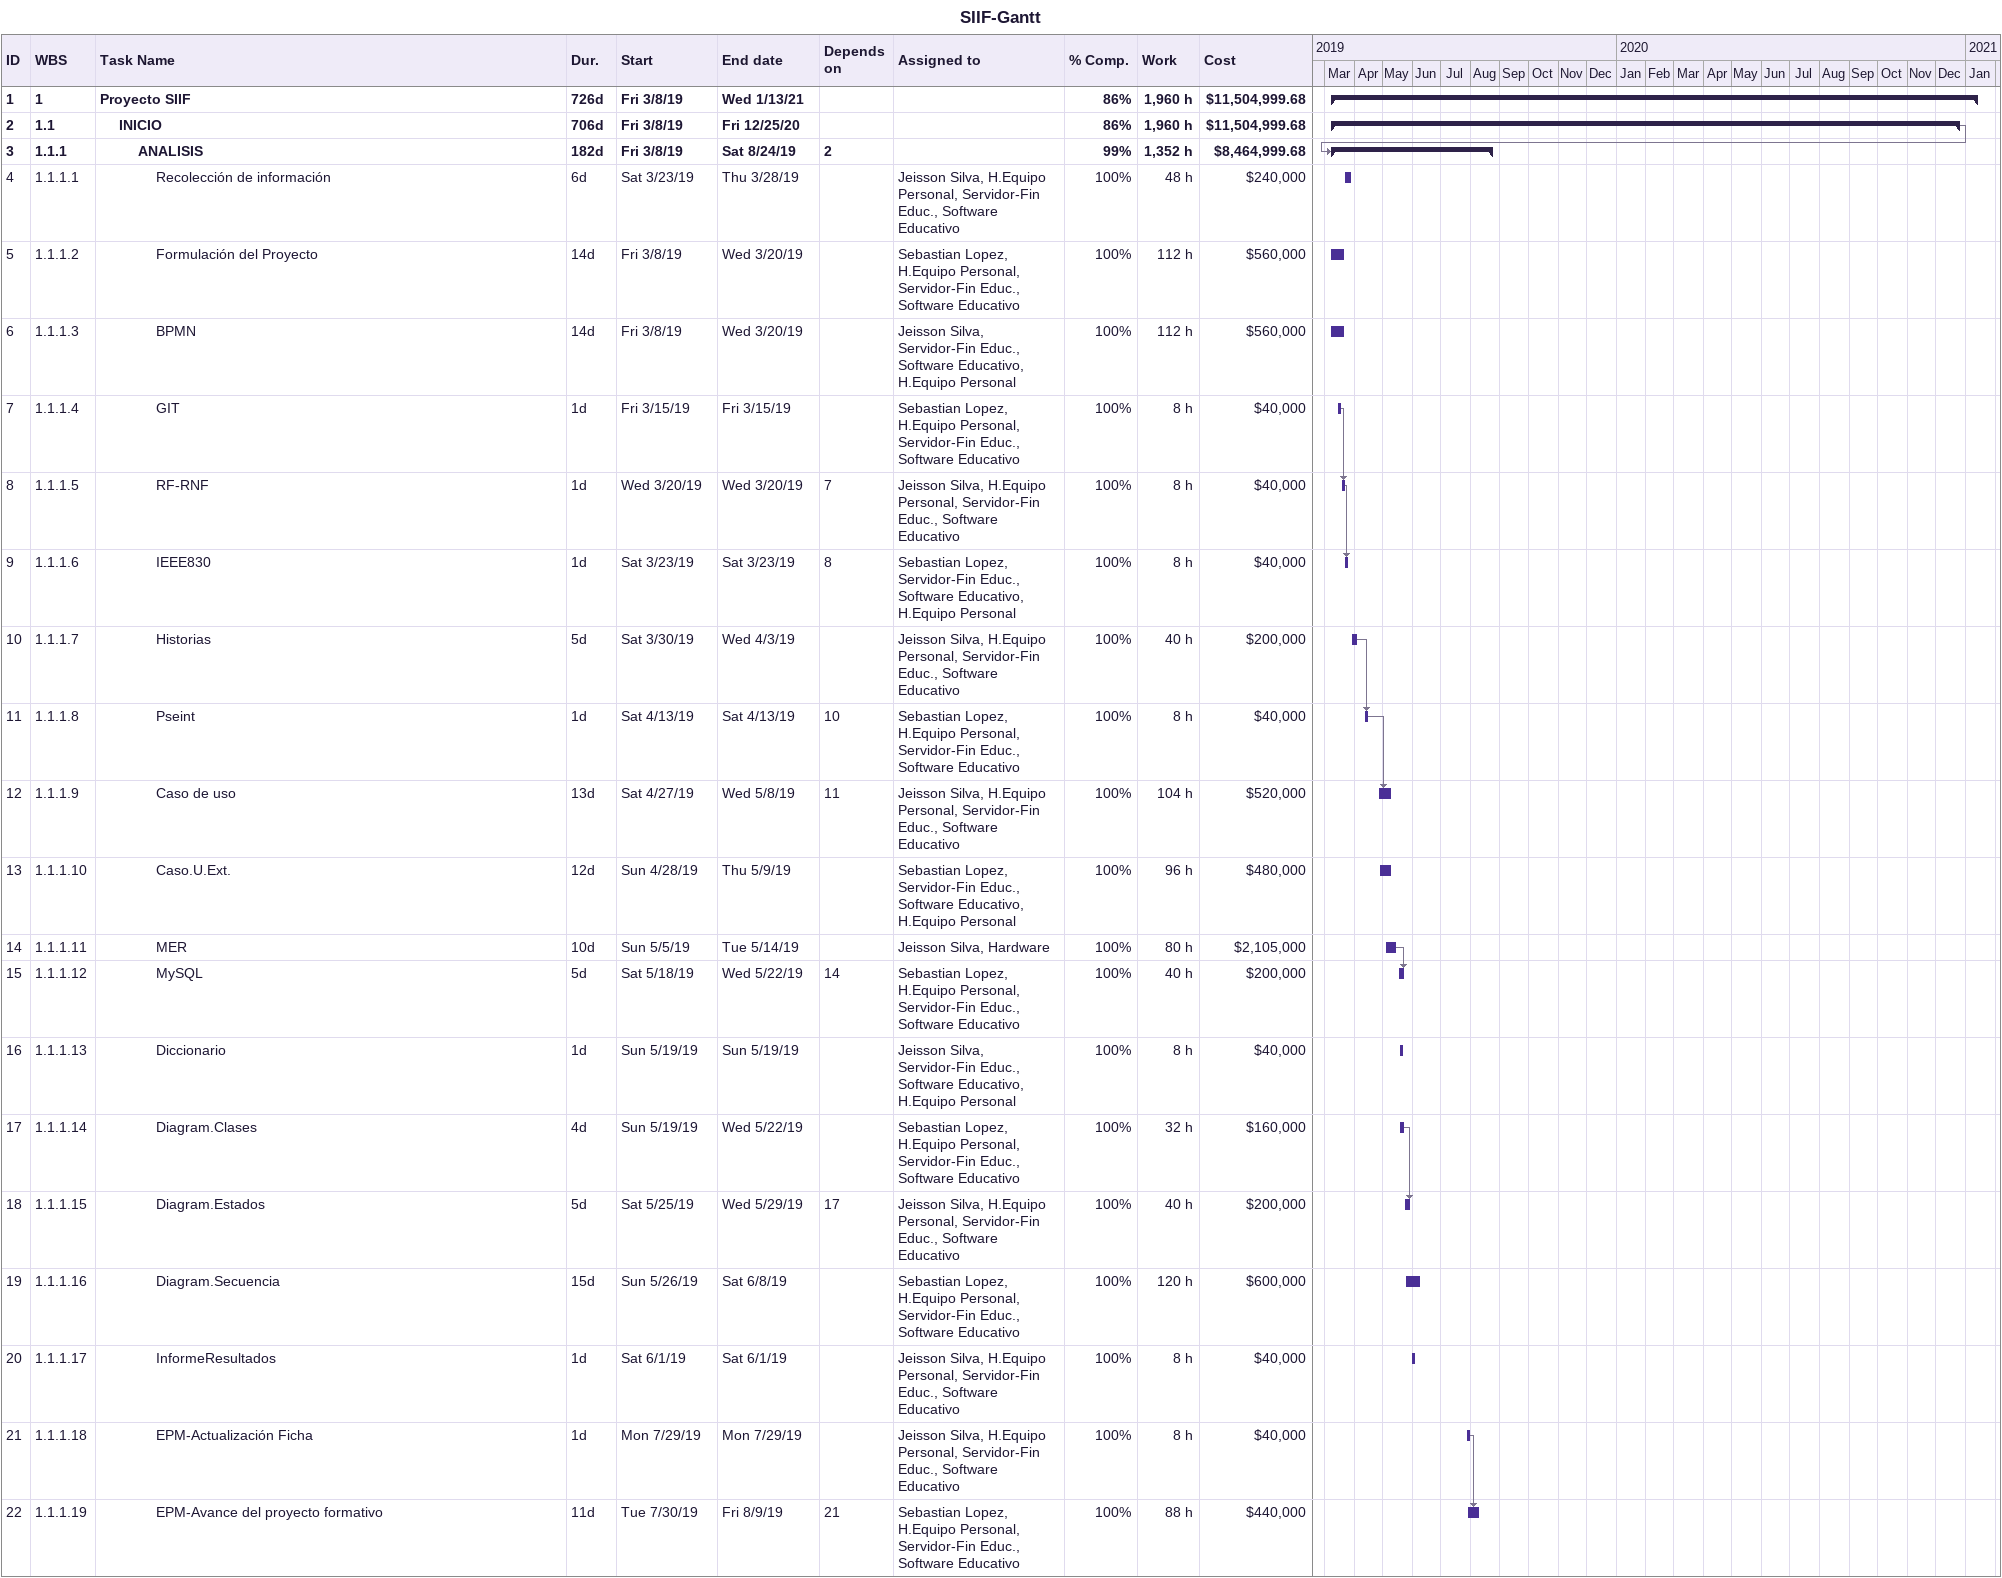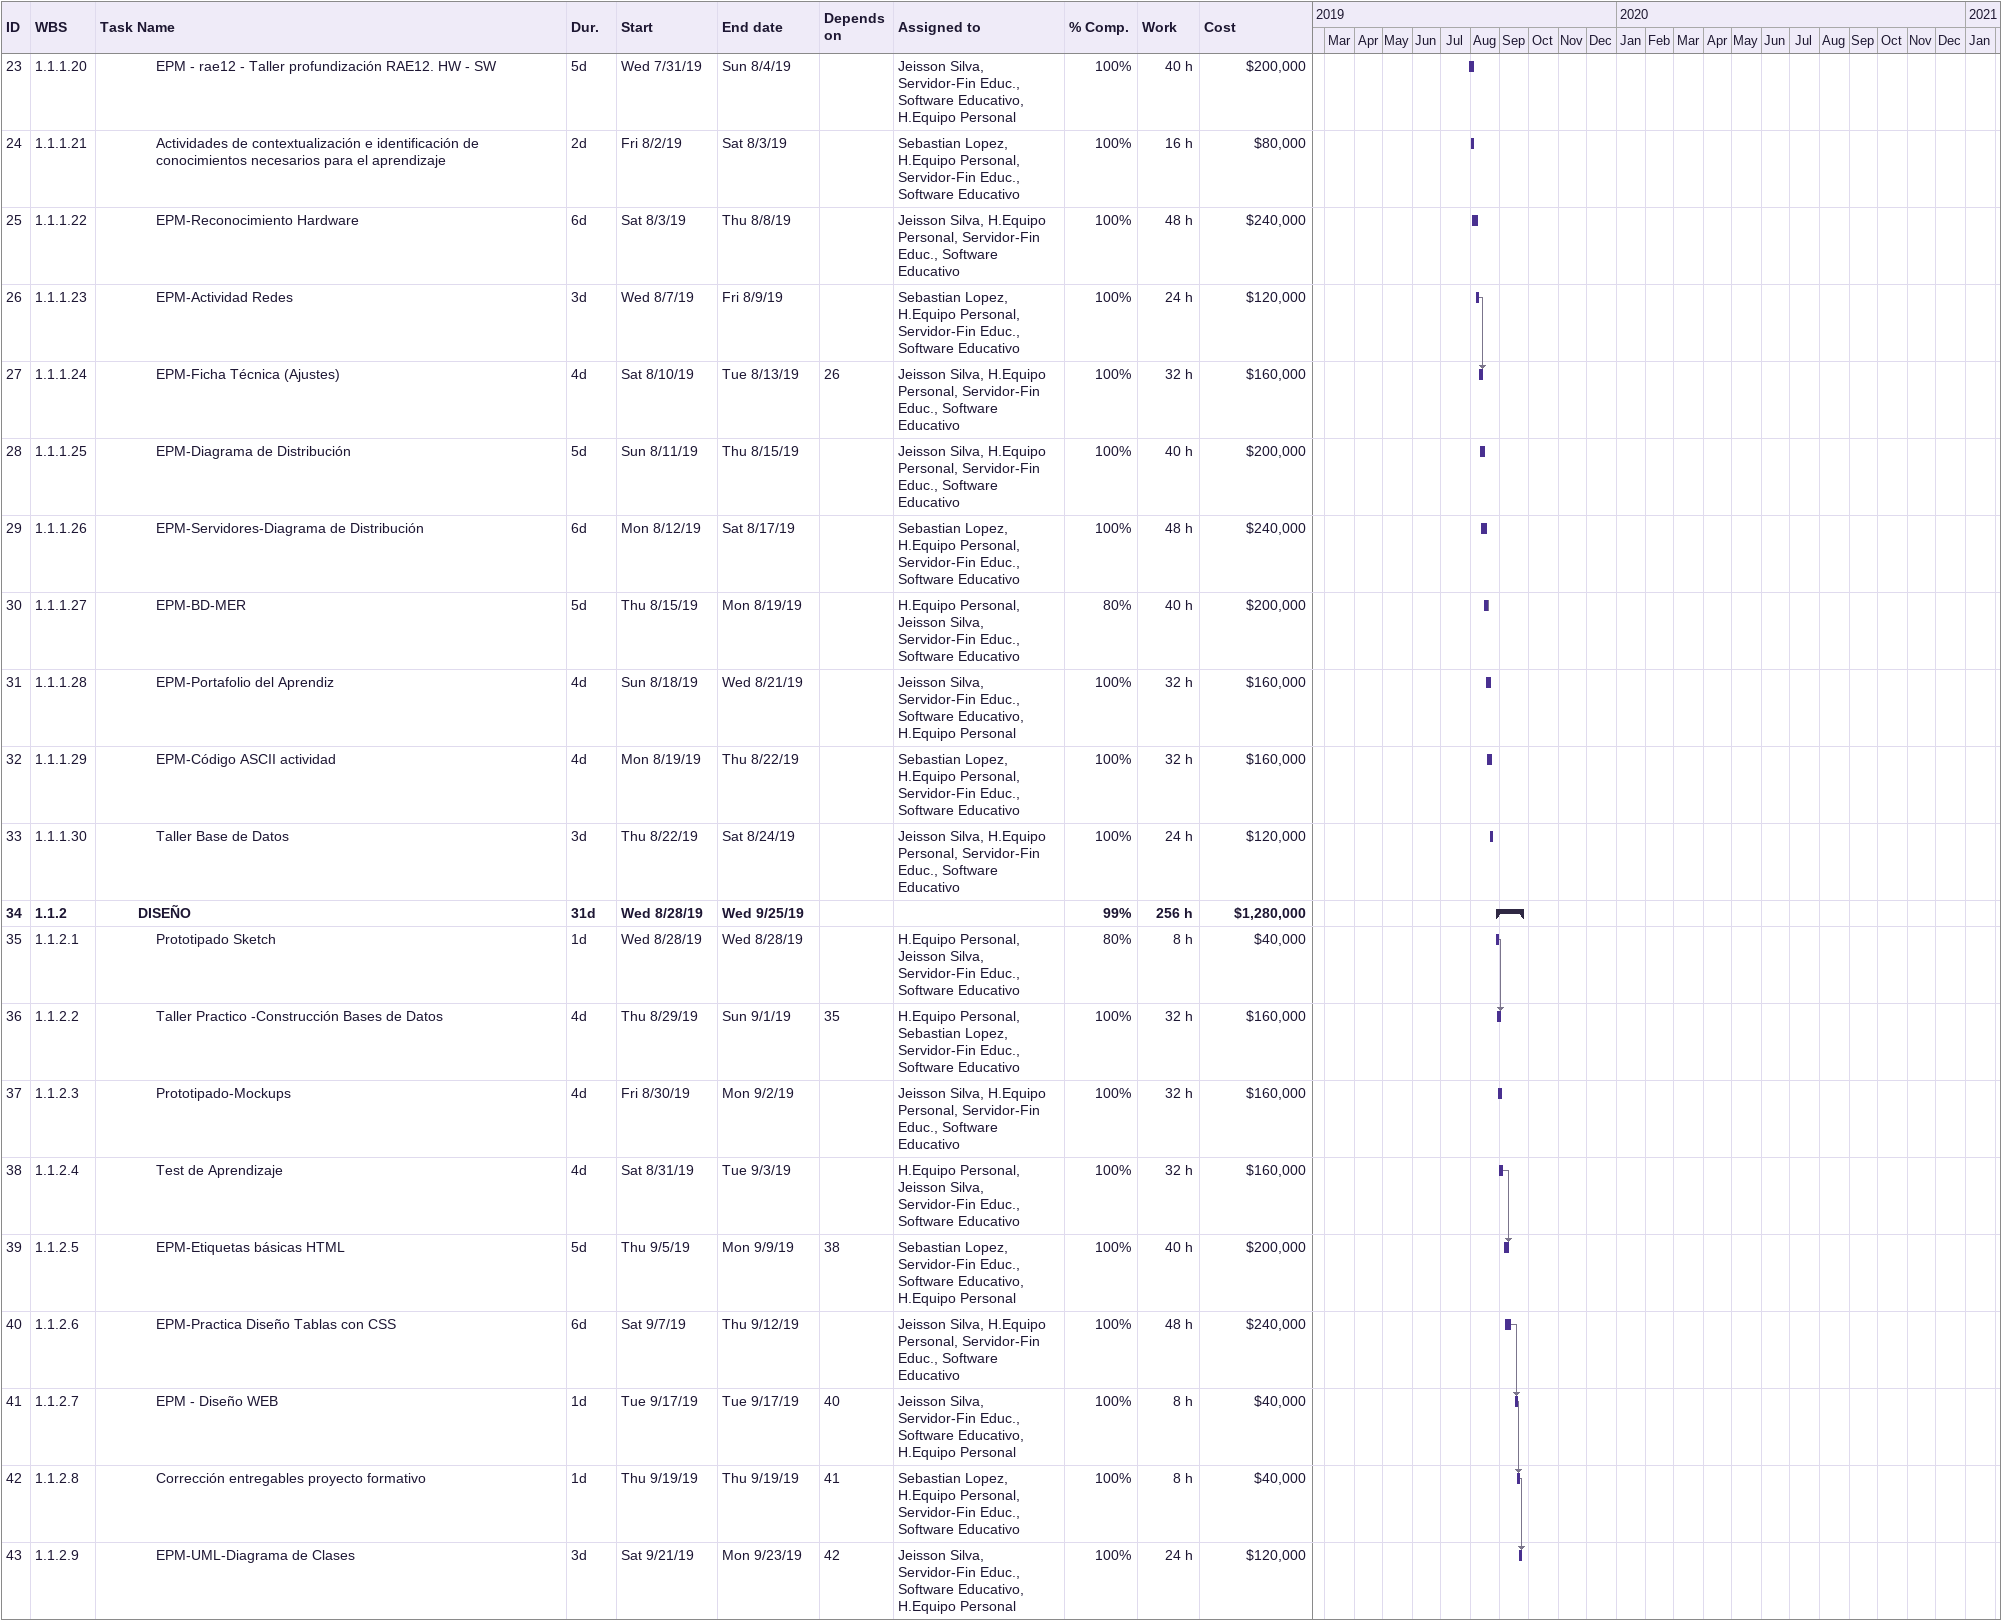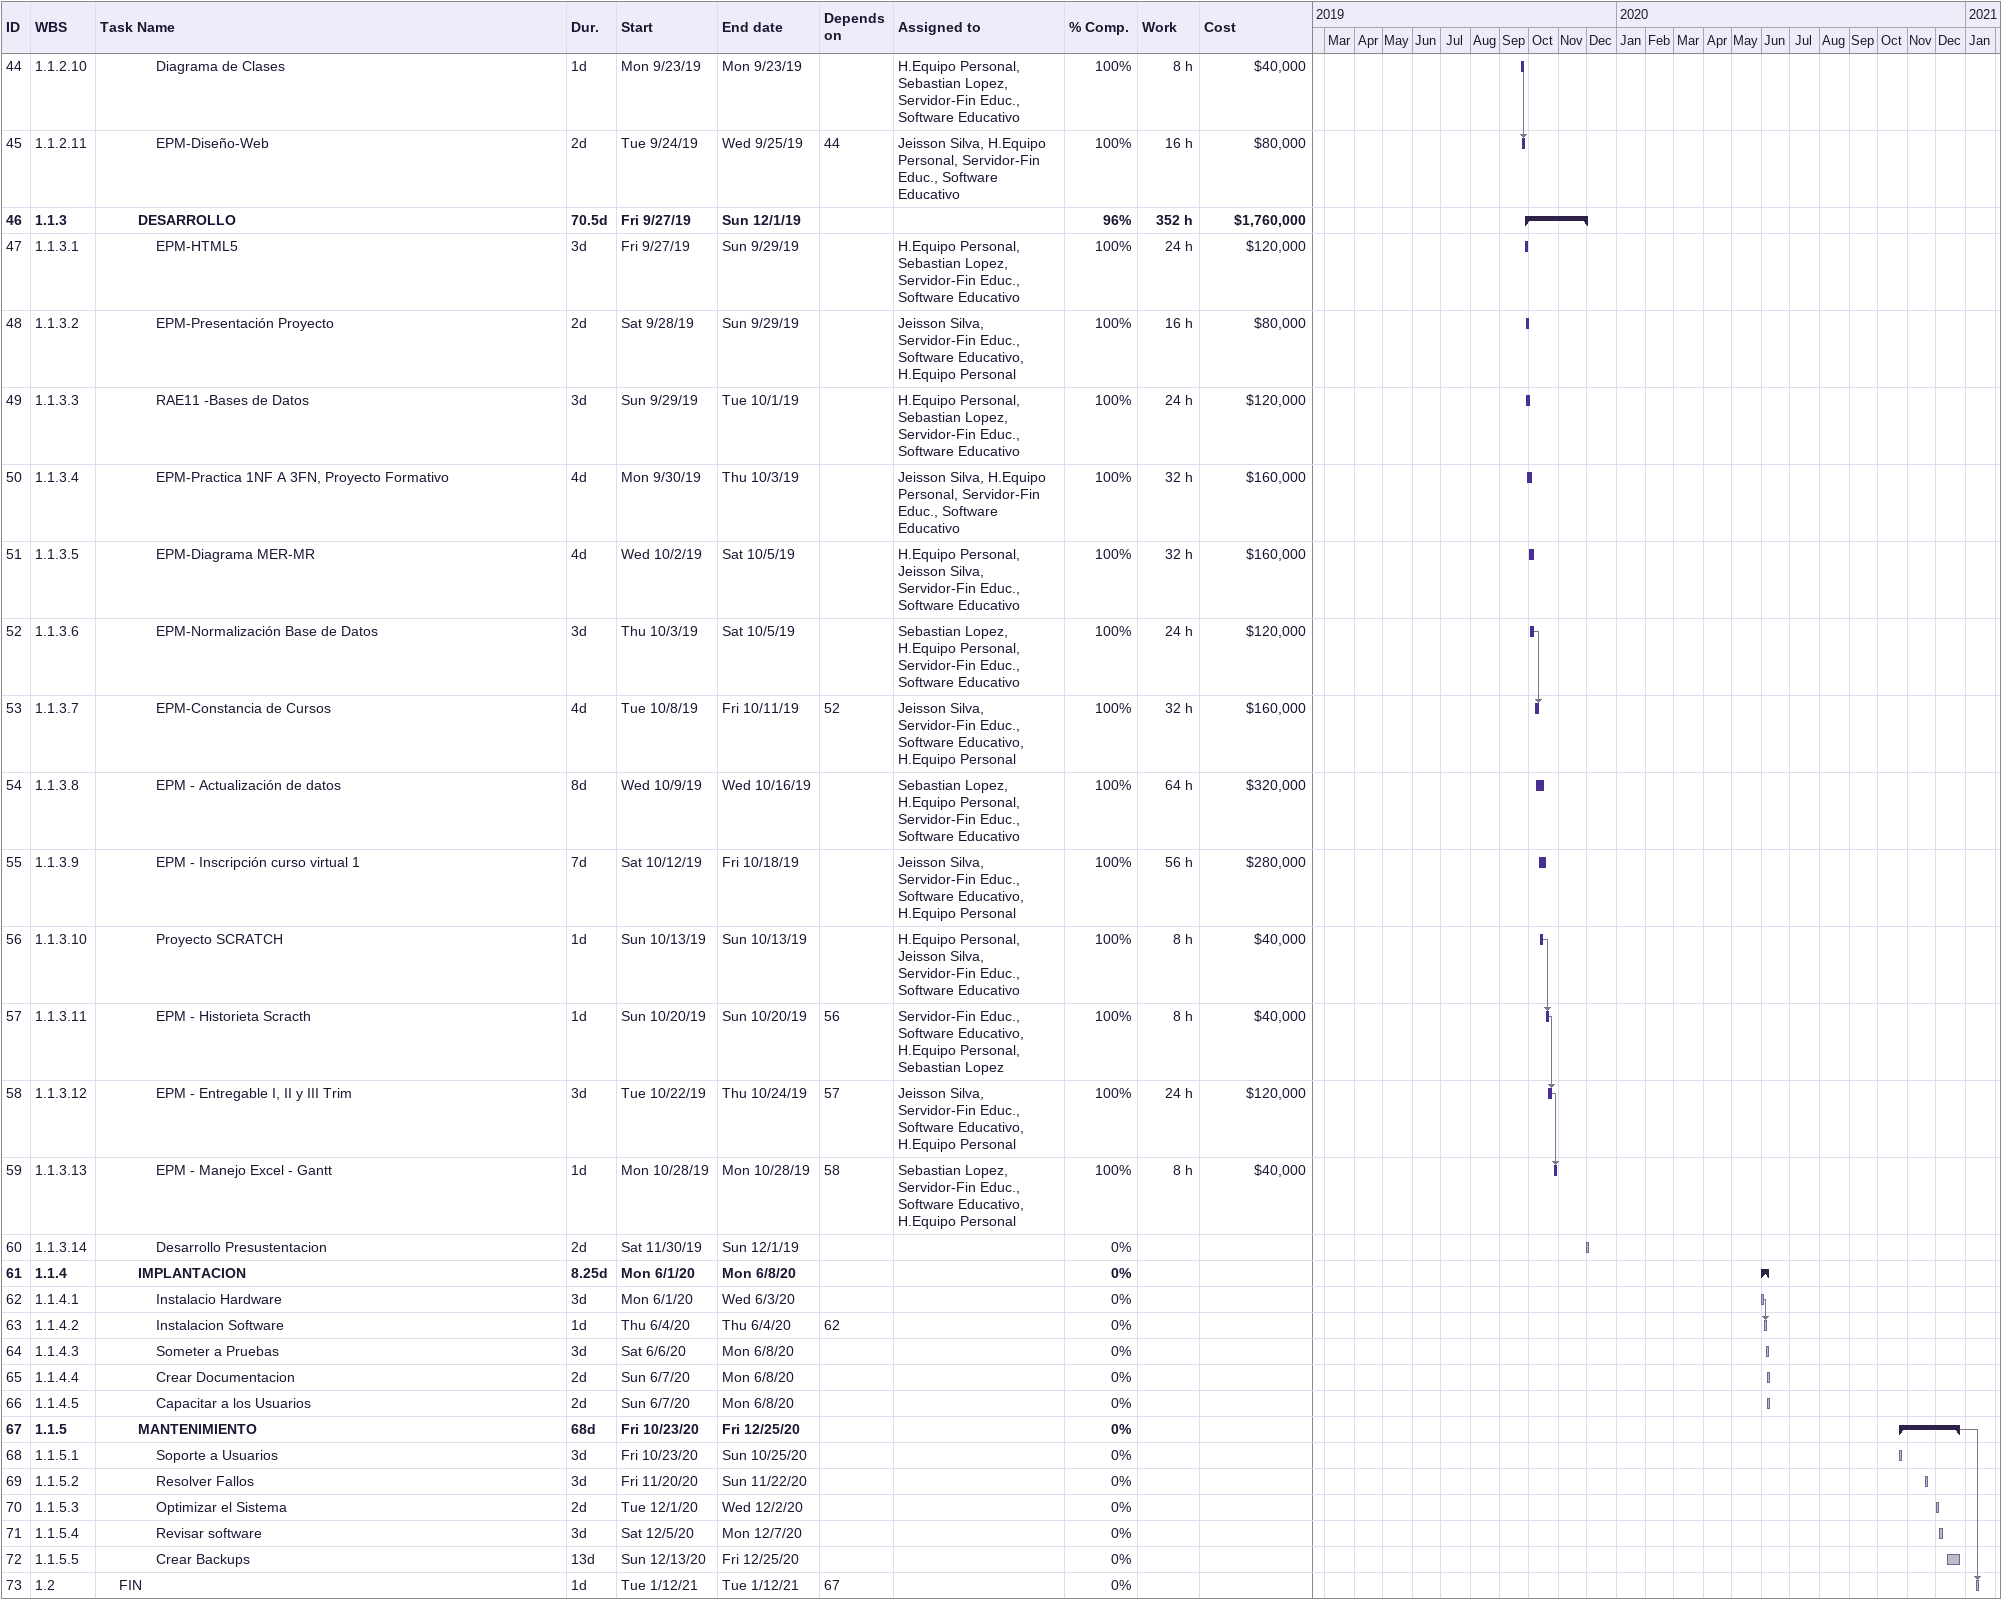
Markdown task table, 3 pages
SIIF-Gantt

| ID | WBS | Task | Duration | Start | Finish | Predecessors | Resources | % complete | Work (h) | Cost ($) |
|---|---|---|---|---|---|---|---|---|---|---|
| 1 | 1 | **Proyecto SIIF** | 726d | 2019-03-08 | 2021-01-13 |  |  | 86 | 1960 | 11504999.68 |
| 2 | 1.1 | **INICIO** | 706d | 2019-03-08 | 2020-12-25 |  |  | 86 | 1960 | 11504999.68 |
| 3 | 1.1.1 | **ANALISIS** | 182d | 2019-03-08 | 2019-08-24 | 2 |  | 99 | 1352 | 8464999.68 |
| 4 | 1.1.1.1 | Recolección de información | 6d | 2019-03-23 | 2019-03-28 |  | Jeisson Silva, H.Equipo Personal, Servidor-Fin Educ., Software Educativo | 100 | 48 | 240000 |
| 5 | 1.1.1.2 | Formulación del Proyecto | 14d | 2019-03-08 | 2019-03-20 |  | Sebastian Lopez, H.Equipo Personal, Servidor-Fin Educ., Software Educativo | 100 | 112 | 560000 |
| 6 | 1.1.1.3 | BPMN | 14d | 2019-03-08 | 2019-03-20 |  | Jeisson Silva, Servidor-Fin Educ., Software Educativo, H.Equipo Personal | 100 | 112 | 560000 |
| 7 | 1.1.1.4 | GIT | 1d | 2019-03-15 | 2019-03-15 |  | Sebastian Lopez, H.Equipo Personal, Servidor-Fin Educ., Software Educativo | 100 | 8 | 40000 |
| 8 | 1.1.1.5 | RF-RNF | 1d | 2019-03-20 | 2019-03-20 | 7 | Jeisson Silva, H.Equipo Personal, Servidor-Fin Educ., Software Educativo | 100 | 8 | 40000 |
| 9 | 1.1.1.6 | IEEE830 | 1d | 2019-03-23 | 2019-03-23 | 8 | Sebastian Lopez, Servidor-Fin Educ., Software Educativo, H.Equipo Personal | 100 | 8 | 40000 |
| 10 | 1.1.1.7 | Historias | 5d | 2019-03-30 | 2019-04-03 |  | Jeisson Silva, H.Equipo Personal, Servidor-Fin Educ., Software Educativo | 100 | 40 | 200000 |
| 11 | 1.1.1.8 | Pseint | 1d | 2019-04-13 | 2019-04-13 | 10 | Sebastian Lopez, H.Equipo Personal, Servidor-Fin Educ., Software Educativo | 100 | 8 | 40000 |
| 12 | 1.1.1.9 | Caso de uso | 13d | 2019-04-27 | 2019-05-08 | 11 | Jeisson Silva, H.Equipo Personal, Servidor-Fin Educ., Software Educativo | 100 | 104 | 520000 |
| 13 | 1.1.1.10 | Caso.U.Ext. | 12d | 2019-04-28 | 2019-05-09 |  | Sebastian Lopez, Servidor-Fin Educ., Software Educativo, H.Equipo Personal | 100 | 96 | 480000 |
| 14 | 1.1.1.11 | MER | 10d | 2019-05-05 | 2019-05-14 |  | Jeisson Silva, Hardware | 100 | 80 | 2105000 |
| 15 | 1.1.1.12 | MySQL | 5d | 2019-05-18 | 2019-05-22 | 14 | Sebastian Lopez, H.Equipo Personal, Servidor-Fin Educ., Software Educativo | 100 | 40 | 200000 |
| 16 | 1.1.1.13 | Diccionario | 1d | 2019-05-19 | 2019-05-19 |  | Jeisson Silva, Servidor-Fin Educ., Software Educativo, H.Equipo Personal | 100 | 8 | 40000 |
| 17 | 1.1.1.14 | Diagram.Clases | 4d | 2019-05-19 | 2019-05-22 |  | Sebastian Lopez, H.Equipo Personal, Servidor-Fin Educ., Software Educativo | 100 | 32 | 160000 |
| 18 | 1.1.1.15 | Diagram.Estados | 5d | 2019-05-25 | 2019-05-29 | 17 | Jeisson Silva, H.Equipo Personal, Servidor-Fin Educ., Software Educativo | 100 | 40 | 200000 |
| 19 | 1.1.1.16 | Diagram.Secuencia | 15d | 2019-05-26 | 2019-06-08 |  | Sebastian Lopez, H.Equipo Personal, Servidor-Fin Educ., Software Educativo | 100 | 120 | 600000 |
| 20 | 1.1.1.17 | InformeResultados | 1d | 2019-06-01 | 2019-06-01 |  | Jeisson Silva, H.Equipo Personal, Servidor-Fin Educ., Software Educativo | 100 | 8 | 40000 |
| 21 | 1.1.1.18 | EPM-Actualización Ficha | 1d | 2019-07-29 | 2019-07-29 |  | Jeisson Silva, H.Equipo Personal, Servidor-Fin Educ., Software Educativo | 100 | 8 | 40000 |
| 22 | 1.1.1.19 | EPM-Avance del proyecto formativo | 11d | 2019-07-30 | 2019-08-09 | 21 | Sebastian Lopez, H.Equipo Personal, Servidor-Fin Educ., Software Educativo | 100 | 88 | 440000 |
| 23 | 1.1.1.20 | EPM - rae12 - Taller profundización RAE12. HW - SW | 5d | 2019-07-31 | 2019-08-04 |  | Jeisson Silva, Servidor-Fin Educ., Software Educativo, H.Equipo Personal | 100 | 40 | 200000 |
| 24 | 1.1.1.21 | Actividades de contextualización e identificación de conocimientos necesarios para el aprendizaje | 2d | 2019-08-02 | 2019-08-03 |  | Sebastian Lopez, H.Equipo Personal, Servidor-Fin Educ., Software Educativo | 100 | 16 | 80000 |
| 25 | 1.1.1.22 | EPM-Reconocimiento Hardware | 6d | 2019-08-03 | 2019-08-08 |  | Jeisson Silva, H.Equipo Personal, Servidor-Fin Educ., Software Educativo | 100 | 48 | 240000 |
| 26 | 1.1.1.23 | EPM-Actividad Redes | 3d | 2019-08-07 | 2019-08-09 |  | Sebastian Lopez, H.Equipo Personal, Servidor-Fin Educ., Software Educativo | 100 | 24 | 120000 |
| 27 | 1.1.1.24 | EPM-Ficha Técnica (Ajustes) | 4d | 2019-08-10 | 2019-08-13 | 26 | Jeisson Silva, H.Equipo Personal, Servidor-Fin Educ., Software Educativo | 100 | 32 | 160000 |
| 28 | 1.1.1.25 | EPM-Diagrama de Distribución | 5d | 2019-08-11 | 2019-08-15 |  | Jeisson Silva, H.Equipo Personal, Servidor-Fin Educ., Software Educativo | 100 | 40 | 200000 |
| 29 | 1.1.1.26 | EPM-Servidores-Diagrama de Distribución | 6d | 2019-08-12 | 2019-08-17 |  | Sebastian Lopez, H.Equipo Personal, Servidor-Fin Educ., Software Educativo | 100 | 48 | 240000 |
| 30 | 1.1.1.27 | EPM-BD-MER | 5d | 2019-08-15 | 2019-08-19 |  | H.Equipo Personal, Jeisson Silva, Servidor-Fin Educ., Software Educativo | 80 | 40 | 200000 |
| 31 | 1.1.1.28 | EPM-Portafolio del Aprendiz | 4d | 2019-08-18 | 2019-08-21 |  | Jeisson Silva, Servidor-Fin Educ., Software Educativo, H.Equipo Personal | 100 | 32 | 160000 |
| 32 | 1.1.1.29 | EPM-Código ASCII actividad | 4d | 2019-08-19 | 2019-08-22 |  | Sebastian Lopez, H.Equipo Personal, Servidor-Fin Educ., Software Educativo | 100 | 32 | 160000 |
| 33 | 1.1.1.30 | Taller Base de Datos | 3d | 2019-08-22 | 2019-08-24 |  | Jeisson Silva, H.Equipo Personal, Servidor-Fin Educ., Software Educativo | 100 | 24 | 120000 |
| 34 | 1.1.2 | **DISEÑO** | 31d | 2019-08-28 | 2019-09-25 |  |  | 99 | 256 | 1280000 |
| 35 | 1.1.2.1 | Prototipado Sketch | 1d | 2019-08-28 | 2019-08-28 |  | H.Equipo Personal, Jeisson Silva, Servidor-Fin Educ., Software Educativo | 80 | 8 | 40000 |
| 36 | 1.1.2.2 | Taller Practico -Construcción Bases de Datos | 4d | 2019-08-29 | 2019-09-01 | 35 | H.Equipo Personal, Sebastian Lopez, Servidor-Fin Educ., Software Educativo | 100 | 32 | 160000 |
| 37 | 1.1.2.3 | Prototipado-Mockups | 4d | 2019-08-30 | 2019-09-02 |  | Jeisson Silva, H.Equipo Personal, Servidor-Fin Educ., Software Educativo | 100 | 32 | 160000 |
| 38 | 1.1.2.4 | Test de Aprendizaje | 4d | 2019-08-31 | 2019-09-03 |  | H.Equipo Personal, Jeisson Silva, Servidor-Fin Educ., Software Educativo | 100 | 32 | 160000 |
| 39 | 1.1.2.5 | EPM-Etiquetas básicas HTML | 5d | 2019-09-05 | 2019-09-09 | 38 | Sebastian Lopez, Servidor-Fin Educ., Software Educativo, H.Equipo Personal | 100 | 40 | 200000 |
| 40 | 1.1.2.6 | EPM-Practica Diseño Tablas con CSS | 6d | 2019-09-07 | 2019-09-12 |  | Jeisson Silva, H.Equipo Personal, Servidor-Fin Educ., Software Educativo | 100 | 48 | 240000 |
| 41 | 1.1.2.7 | EPM - Diseño WEB | 1d | 2019-09-17 | 2019-09-17 | 40 | Jeisson Silva, Servidor-Fin Educ., Software Educativo, H.Equipo Personal | 100 | 8 | 40000 |
| 42 | 1.1.2.8 | Corrección entregables proyecto formativo | 1d | 2019-09-19 | 2019-09-19 | 41 | Sebastian Lopez, H.Equipo Personal, Servidor-Fin Educ., Software Educativo | 100 | 8 | 40000 |
| 43 | 1.1.2.9 | EPM-UML-Diagrama de Clases | 3d | 2019-09-21 | 2019-09-23 | 42 | Jeisson Silva, Servidor-Fin Educ., Software Educativo, H.Equipo Personal | 100 | 24 | 120000 |
| 44 | 1.1.2.10 | Diagrama de Clases | 1d | 2019-09-23 | 2019-09-23 |  | H.Equipo Personal, Sebastian Lopez, Servidor-Fin Educ., Software Educativo | 100 | 8 | 40000 |
| 45 | 1.1.2.11 | EPM-Diseño-Web | 2d | 2019-09-24 | 2019-09-25 | 44 | Jeisson Silva, H.Equipo Personal, Servidor-Fin Educ., Software Educativo | 100 | 16 | 80000 |
| 46 | 1.1.3 | **DESARROLLO** | 70.5d | 2019-09-27 | 2019-12-01 |  |  | 96 | 352 | 1760000 |
| 47 | 1.1.3.1 | EPM-HTML5 | 3d | 2019-09-27 | 2019-09-29 |  | H.Equipo Personal, Sebastian Lopez, Servidor-Fin Educ., Software Educativo | 100 | 24 | 120000 |
| 48 | 1.1.3.2 | EPM-Presentación Proyecto | 2d | 2019-09-28 | 2019-09-29 |  | Jeisson Silva, Servidor-Fin Educ., Software Educativo, H.Equipo Personal | 100 | 16 | 80000 |
| 49 | 1.1.3.3 | RAE11 -Bases de Datos | 3d | 2019-09-29 | 2019-10-01 |  | H.Equipo Personal, Sebastian Lopez, Servidor-Fin Educ., Software Educativo | 100 | 24 | 120000 |
| 50 | 1.1.3.4 | EPM-Practica 1NF A 3FN, Proyecto Formativo | 4d | 2019-09-30 | 2019-10-03 |  | Jeisson Silva, H.Equipo Personal, Servidor-Fin Educ., Software Educativo | 100 | 32 | 160000 |
| 51 | 1.1.3.5 | EPM-Diagrama MER-MR | 4d | 2019-10-02 | 2019-10-05 |  | H.Equipo Personal, Jeisson Silva, Servidor-Fin Educ., Software Educativo | 100 | 32 | 160000 |
| 52 | 1.1.3.6 | EPM-Normalización Base de Datos | 3d | 2019-10-03 | 2019-10-05 |  | Sebastian Lopez, H.Equipo Personal, Servidor-Fin Educ., Software Educativo | 100 | 24 | 120000 |
| 53 | 1.1.3.7 | EPM-Constancia de Cursos | 4d | 2019-10-08 | 2019-10-11 | 52 | Jeisson Silva, Servidor-Fin Educ., Software Educativo, H.Equipo Personal | 100 | 32 | 160000 |
| 54 | 1.1.3.8 | EPM - Actualización de datos | 8d | 2019-10-09 | 2019-10-16 |  | Sebastian Lopez, H.Equipo Personal, Servidor-Fin Educ., Software Educativo | 100 | 64 | 320000 |
| 55 | 1.1.3.9 | EPM - Inscripción curso virtual 1 | 7d | 2019-10-12 | 2019-10-18 |  | Jeisson Silva, Servidor-Fin Educ., Software Educativo, H.Equipo Personal | 100 | 56 | 280000 |
| 56 | 1.1.3.10 | Proyecto SCRATCH | 1d | 2019-10-13 | 2019-10-13 |  | H.Equipo Personal, Jeisson Silva, Servidor-Fin Educ., Software Educativo | 100 | 8 | 40000 |
| 57 | 1.1.3.11 | EPM - Historieta Scracth | 1d | 2019-10-20 | 2019-10-20 | 56 | Servidor-Fin Educ., Software Educativo, H.Equipo Personal, Sebastian Lopez | 100 | 8 | 40000 |
| 58 | 1.1.3.12 | EPM - Entregable I, II y III Trim | 3d | 2019-10-22 | 2019-10-24 | 57 | Jeisson Silva, Servidor-Fin Educ., Software Educativo, H.Equipo Personal | 100 | 24 | 120000 |
| 59 | 1.1.3.13 | EPM - Manejo Excel - Gantt | 1d | 2019-10-28 | 2019-10-28 | 58 | Sebastian Lopez, Servidor-Fin Educ., Software Educativo, H.Equipo Personal | 100 | 8 | 40000 |
| 60 | 1.1.3.14 | Desarrollo Presustentacion | 2d | 2019-11-30 | 2019-12-01 |  |  | 0 |  |  |
| 61 | 1.1.4 | **IMPLANTACION** | 8.25d | 2020-06-01 | 2020-06-08 |  |  | 0 |  |  |
| 62 | 1.1.4.1 | Instalacio Hardware | 3d | 2020-06-01 | 2020-06-03 |  |  | 0 |  |  |
| 63 | 1.1.4.2 | Instalacion Software | 1d | 2020-06-04 | 2020-06-04 | 62 |  | 0 |  |  |
| 64 | 1.1.4.3 | Someter a Pruebas | 3d | 2020-06-06 | 2020-06-08 |  |  | 0 |  |  |
| 65 | 1.1.4.4 | Crear Documentacion | 2d | 2020-06-07 | 2020-06-08 |  |  | 0 |  |  |
| 66 | 1.1.4.5 | Capacitar a los Usuarios | 2d | 2020-06-07 | 2020-06-08 |  |  | 0 |  |  |
| 67 | 1.1.5 | **MANTENIMIENTO** | 68d | 2020-10-23 | 2020-12-25 |  |  | 0 |  |  |
| 68 | 1.1.5.1 | Soporte a Usuarios | 3d | 2020-10-23 | 2020-10-25 |  |  | 0 |  |  |
| 69 | 1.1.5.2 | Resolver Fallos | 3d | 2020-11-20 | 2020-11-22 |  |  | 0 |  |  |
| 70 | 1.1.5.3 | Optimizar el Sistema | 2d | 2020-12-01 | 2020-12-02 |  |  | 0 |  |  |
| 71 | 1.1.5.4 | Revisar software | 3d | 2020-12-05 | 2020-12-07 |  |  | 0 |  |  |
| 72 | 1.1.5.5 | Crear Backups | 13d | 2020-12-13 | 2020-12-25 |  |  | 0 |  |  |
| 73 | 1.2 | FIN | 1d | 2021-01-12 | 2021-01-12 | 67 |  | 0 |  |  |
